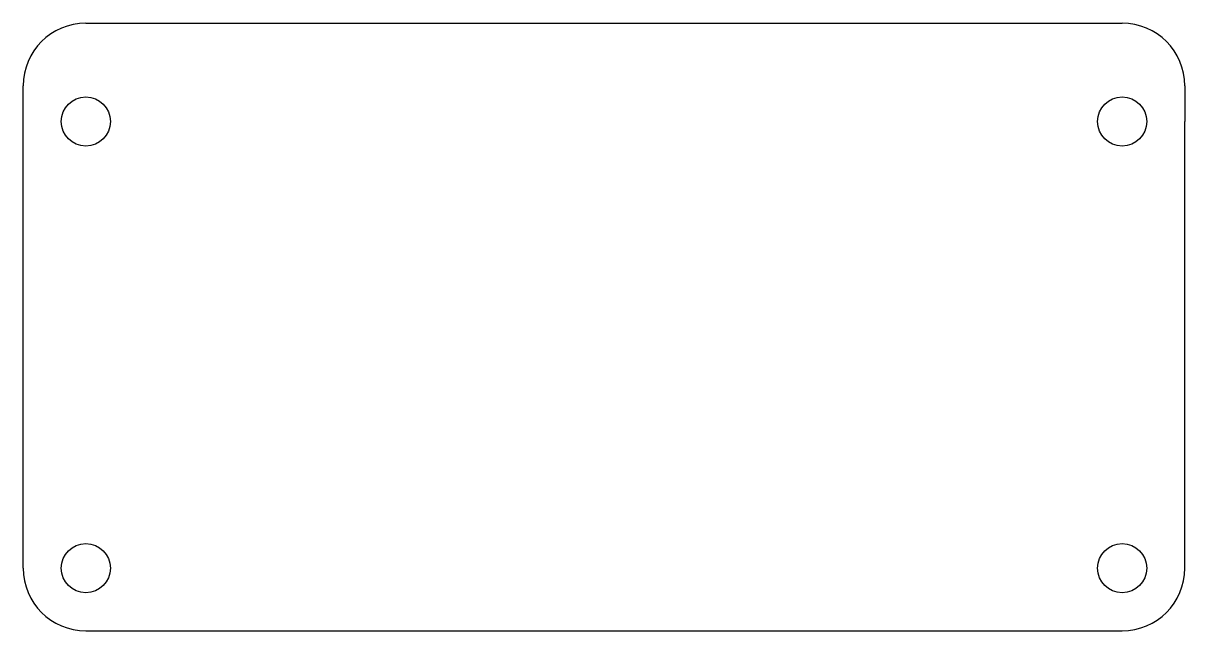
# Model space of a CAD drawing. Extents: x 0 to 65, y 0 to 34.
import ezdxf

# ---------------------------------------------------------------- set-up
doc = ezdxf.new("R2010")
doc.units = 0
doc.header["$MEASUREMENT"] = 0
doc.layers.add('MODELSKETCH_VISIBLE', color=7, linetype='CONTINUOUS')

msp = doc.modelspace()

# ---------------------------------------------------------------- linework, layer by layer
at = {"layer": 'MODELSKETCH_VISIBLE'}
for p, q in [((3.5, 34), (61.5, 34)), ((0, 28.5), (0, 30.5)), ((65, 30.5), (65, 28.5)), ((0, 3.5), (0, 28.5)), ((65, 3.5), (65, 28.5)), ((3.5, 0), (61.5, 0))]:
    msp.add_line(p, q, dxfattribs=at)
for centre in [(3.5, 28.5), (61.5, 28.5), (3.5, 3.5), (61.5, 3.5)]:
    msp.add_circle(centre, 1.375, dxfattribs=at)
for centre, start, end in [((3.5, 30.5), 90, 180), ((61.5, 30.5), 0, 90), ((3.5, 3.5), 180, 270), ((61.5, 3.5), 270, 0)]:
    msp.add_arc(centre, 3.5, start, end, dxfattribs=at)

doc.saveas('drawing.dxf')
